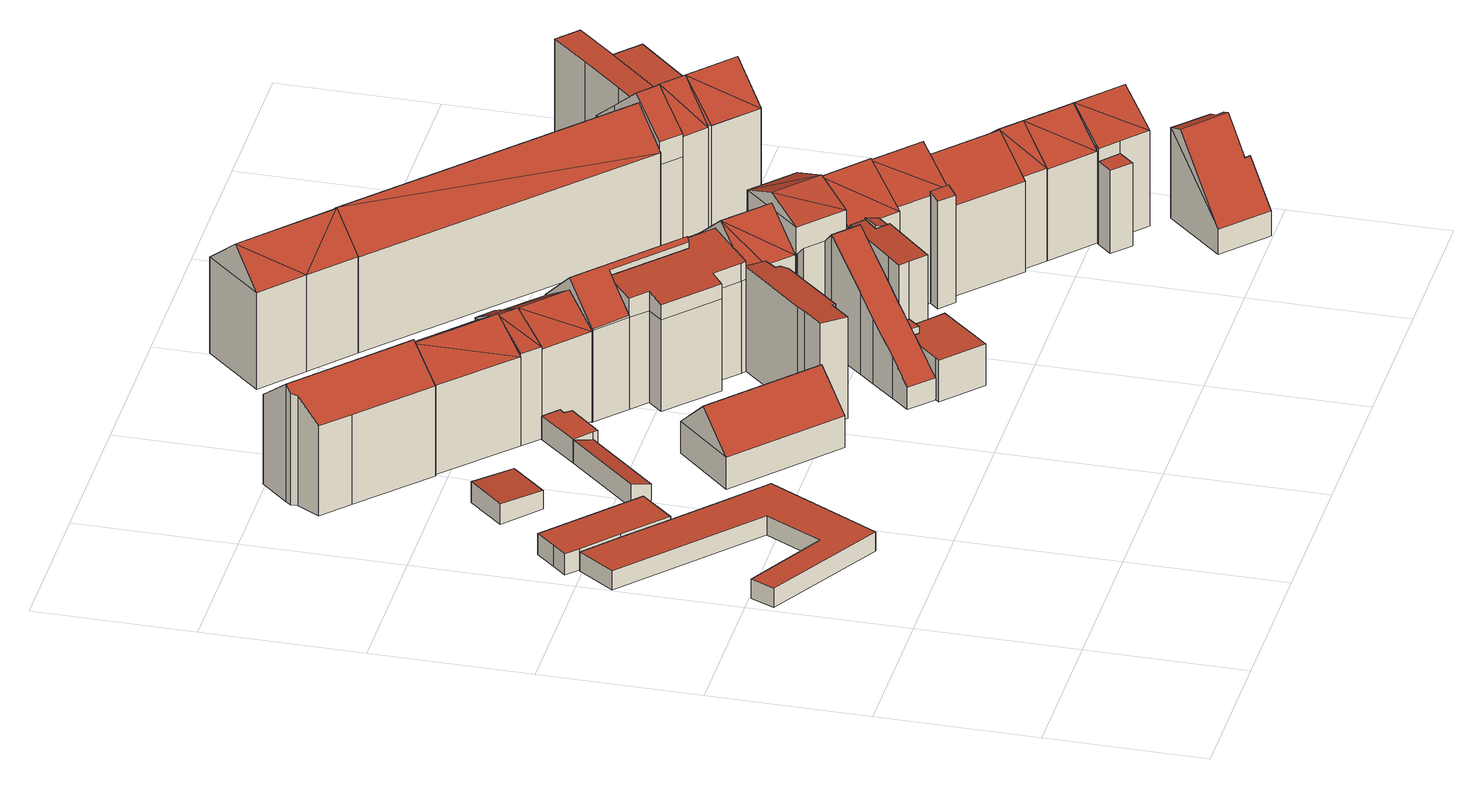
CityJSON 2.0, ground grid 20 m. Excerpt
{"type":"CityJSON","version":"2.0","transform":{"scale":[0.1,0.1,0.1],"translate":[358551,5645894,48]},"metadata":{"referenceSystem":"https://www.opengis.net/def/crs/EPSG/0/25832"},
"CityObjects":{
"building1":{"type":"Building","attributes":{"Gemeindeschluessel":"05315000","Geometrietyp2DReferenz":"3000","function":"31001_2460","roofType":"1000","measuredHeight":2.53},"geometry":[{"type":"Solid","lod":"2","boundaries":[[[[0,1,2,3]],[[4,5,1,0]],[[6,7,5,4]],[[8,9,7,6]],[[10,11,9,8]],[[12,13,11,10]],[[14,15,13,12]],[[16,17,15,14]],[[18,19,17,16]],[[20,21,19,18]],[[3,2,21,20]],[[18,16,14,12,10,8,6,4,0,3,20]],[[1,5,7,9,11,13,15,17,19,21,2]]]],"semantics":{"surfaces":[{"type":"WallSurface"},{"type":"RoofSurface"},{"type":"GroundSurface"}],"values":[[0,0,0,0,0,0,0,0,0,0,0,1,2]]}}]},
"building2":{"type":"Building","attributes":{"Gemeindeschluessel":"05315000","Geometrietyp2DReferenz":"3000","function":"31001_2460","roofType":"1000","measuredHeight":2.73},"geometry":[{"type":"Solid","lod":"2","boundaries":[[[[22,23,24,25]],[[26,27,23,22]],[[28,29,27,26]],[[30,31,29,28]],[[32,33,31,30]],[[34,35,33,32]],[[25,24,35,34]],[[32,30,28,26,22,25,34]],[[23,27,29,31,33,35,24]]]],"semantics":{"surfaces":[{"type":"WallSurface"},{"type":"RoofSurface"},{"type":"GroundSurface"}],"values":[[0,0,0,0,0,0,0,1,2]]}}]},
"building3":{"type":"Building","attributes":{"Gemeindeschluessel":"05315000","Geometrietyp2DReferenz":"3000","function":"31001_1310","roofType":"2100","measuredHeight":2.84},"geometry":[{"type":"Solid","lod":"2","boundaries":[[[[36,37,38,39]],[[40,41,37,36]],[[42,43,41,40]],[[39,38,43,42]],[[40,36,39,42]],[[37,41,43,38]]]],"semantics":{"surfaces":[{"type":"WallSurface"},{"type":"RoofSurface"},{"type":"GroundSurface"}],"values":[[0,0,0,0,1,2]]}}]},
"building4":{"type":"Building","attributes":{"Gemeindeschluessel":"05315000","Geometrietyp2DReferenz":"3000","function":"31001_2000","roofType":"2100","measuredHeight":3.15},"geometry":[{"type":"Solid","lod":"2","boundaries":[[[[44,45,46,47]],[[48,49,45,44]],[[50,51,49,48]],[[47,46,51,50]],[[48,44,47,50]],[[45,49,51,46]]]],"semantics":{"surfaces":[{"type":"WallSurface"},{"type":"RoofSurface"},{"type":"GroundSurface"}],"values":[[0,0,0,0,1,2]]}}]},
"building5":{"type":"Building","attributes":{"Gemeindeschluessel":"05315000","Geometrietyp2DReferenz":"3000","function":"31001_1100","roofType":"3100","measuredHeight":15.92},"address":[{"country":"Germany","locality":"Köln","thoroughfareNumber":"2b","thoroughfareName":"Ferdinandstr."}],"geometry":[{"type":"Solid","lod":"2","boundaries":[[[[52,53,54,55]],[[56,57,53,52]],[[58,59,57,56]],[[60,61,59,58]],[[62,63,61,60]],[[64,65,63,62]],[[66,67,65,64]],[[68,69,67,66]],[[70,71,69,68]],[[72,73,71,70]],[[55,54,73,72]],[[66,64,62,60,68]],[[58,56,52,55,72,70,68,60]],[[53,57,59,61,63,65,67,69,71,73,54]]]],"semantics":{"surfaces":[{"type":"WallSurface"},{"type":"RoofSurface"},{"type":"GroundSurface"}],"values":[[0,0,0,0,0,0,0,0,0,0,0,1,1,2]]}}]},
"building6":{"type":"Building","attributes":{"Gemeindeschluessel":"05315000","Geometrietyp2DReferenz":"3000","function":"31001_1000","roofType":"5000","measuredHeight":8.74},"address":[{"country":"Germany","locality":"Köln","thoroughfareNumber":"4b","thoroughfareName":"Ferdinandstr."}],"geometry":[{"type":"Solid","lod":"2","boundaries":[[[[74,75,76,77]],[[78,79,75,74]],[[80,81,79,78]],[[77,76,81,80]],[[82,83,77,80]],[[82,78,74]],[[74,83,82]],[[78,82,80]],[[77,83,74]],[[75,79,81,76]]]],"semantics":{"surfaces":[{"type":"WallSurface"},{"type":"RoofSurface"},{"type":"GroundSurface"}],"values":[[0,0,0,0,1,1,1,0,0,2]]}}]},
"building7":{"type":"Building","attributes":{"Gemeindeschluessel":"05315000","Geometrietyp2DReferenz":"3000","function":"31001_1000","roofType":"1000","measuredHeight":3.19},"geometry":[{"type":"Solid","lod":"2","boundaries":[[[[84,85,46,86]],[[87,88,85,84]],[[89,90,88,87]],[[91,92,90,89]],[[93,94,92,91]],[[95,45,94,93]],[[86,46,45,95]],[[93,91,89,87,84,86,95]],[[85,88,90,92,94,45,46]]]],"semantics":{"surfaces":[{"type":"WallSurface"},{"type":"RoofSurface"},{"type":"GroundSurface"}],"values":[[0,0,0,0,0,0,0,1,2]]}}]},
"building8":{"type":"Building","attributes":{"Gemeindeschluessel":"05315000","Geometrietyp2DReferenz":"3000","function":"31001_1100","roofType":"3100","measuredHeight":15.3},"address":[{"country":"Germany","locality":"Köln","thoroughfareNumber":"2","thoroughfareName":"Ferdinandstr."}],"geometry":[{"type":"Solid","lod":"2","boundaries":[[[[96,71,97,98]],[[99,67,71,96]],[[100,101,67,99]],[[102,103,101,100]],[[98,97,103,102]],[[102,100,99,104]],[[105,104,99]],[[104,105,98]],[[105,96,98]],[[104,98,102]],[[105,99,96]],[[71,67,101,103,97]]]],"semantics":{"surfaces":[{"type":"WallSurface"},{"type":"RoofSurface"},{"type":"GroundSurface"}],"values":[[0,0,0,0,0,1,1,1,1,0,0,2]]}}]},
"building9":{"type":"Building","attributes":{"Gemeindeschluessel":"05315000","Geometrietyp2DReferenz":"3000","function":"31001_1000","roofType":"3100","measuredHeight":15.26},"geometry":[{"type":"Solid","lod":"2","boundaries":[[[[106,107,103,108]],[[109,110,107,106]],[[111,97,110,109]],[[108,103,97,111]],[[106,112,109]],[[111,113,108]],[[112,106,108]],[[108,113,112]],[[109,112,113]],[[113,111,109]],[[107,110,97,103]]]],"semantics":{"surfaces":[{"type":"WallSurface"},{"type":"RoofSurface"},{"type":"GroundSurface"}],"values":[[0,0,0,0,0,0,1,1,1,1,2]]}}]},
"building10":{"type":"Building","attributes":{"Gemeindeschluessel":"05315000","Geometrietyp2DReferenz":"3000","function":"31001_1000","roofType":"5000","measuredHeight":15.45},"address":[{"country":"Germany","locality":"Köln","thoroughfareNumber":"4","thoroughfareName":"Ferdinandstr."}],"geometry":[{"type":"Solid","lod":"2","boundaries":[[[[114,115,85,116]],[[117,118,115,114]],[[119,120,118,117]],[[116,85,120,119]],[[121,117,114]],[[114,122,121]],[[119,121,122]],[[122,116,119]],[[117,121,119]],[[116,122,114]],[[115,118,120,85]]]],"semantics":{"surfaces":[{"type":"WallSurface"},{"type":"RoofSurface"},{"type":"GroundSurface"}],"values":[[0,0,0,0,1,1,1,1,0,0,2]]}}]},
"building11":{"type":"Building","attributes":{"Gemeindeschluessel":"05315000","Geometrietyp2DReferenz":"3000","function":"31001_1000","roofType":"2100","measuredHeight":14.16},"geometry":[{"type":"Solid","lod":"2","boundaries":[[[[123,124,125,126]],[[127,128,124,123]],[[129,130,128,127]],[[131,132,130,129]],[[133,134,132,131]],[[135,136,134,133]],[[137,138,136,135]],[[139,140,138,137]],[[141,142,140,139]],[[143,144,142,141]],[[145,146,144,143]],[[147,148,146,145]],[[126,125,148,147]],[[145,143,141,139,137,135,133,131,129,127,123,126,147]],[[124,128,130,132,134,136,138,140,142,144,146,148,125]]]],"semantics":{"surfaces":[{"type":"WallSurface"},{"type":"RoofSurface"},{"type":"GroundSurface"}],"values":[[0,0,0,0,0,0,0,0,0,0,0,0,0,1,2]]}}]},
"building12":{"type":"Building","attributes":{"Gemeindeschluessel":"05315000","Geometrietyp2DReferenz":"3000","function":"31001_1000","roofType":"1000","measuredHeight":5.7},"geometry":[{"type":"Solid","lod":"2","boundaries":[[[[149,150,151,152]],[[153,154,150,149]],[[155,156,154,153]],[[157,158,156,155]],[[159,160,158,157]],[[161,162,160,159]],[[163,164,162,161]],[[165,166,164,163]],[[152,151,166,165]],[[163,161,159,157,155,153,149,152,165]],[[150,154,156,158,160,162,164,166,151]]]],"semantics":{"surfaces":[{"type":"WallSurface"},{"type":"RoofSurface"},{"type":"GroundSurface"}],"values":[[0,0,0,0,0,0,0,0,0,1,2]]}}]},
"building13":{"type":"Building","attributes":{"Gemeindeschluessel":"05315000","Geometrietyp2DReferenz":"3000","function":"31001_1000","roofType":"3100","measuredHeight":15.91},"geometry":[{"type":"Solid","lod":"2","boundaries":[[[[167,168,169,170]],[[171,172,168,167]],[[173,174,172,171]],[[175,176,174,173]],[[177,178,176,175]],[[179,180,178,177]],[[181,182,180,179]],[[183,184,182,181]],[[185,186,184,183]],[[187,188,186,185]],[[189,190,188,187]],[[191,192,190,189]],[[193,194,192,191]],[[195,196,194,193]],[[197,198,196,195]],[[199,200,198,197]],[[170,169,200,199]],[[193,191,189,187,185,183,195]],[[181,179,177,175,173,171,167,170,199,197,195,183]],[[168,172,174,176,178,180,182,184,186,188,190,192,194,196,198,200,169]]]],"semantics":{"surfaces":[{"type":"WallSurface"},{"type":"RoofSurface"},{"type":"GroundSurface"}],"values":[[0,0,0,0,0,0,0,0,0,0,0,0,0,0,0,0,0,1,1,2]]}}]},
"building14":{"type":"Building","attributes":{"Gemeindeschluessel":"05315000","Geometrietyp2DReferenz":"3000","function":"31001_1000"},"address":[{"country":"Germany","locality":"Köln","thoroughfareNumber":"4a","thoroughfareName":"Ferdinandstr."}],"children":["building14-1","building14-2"]},
"building14-1":{"type":"BuildingPart","attributes":{"roofType":"5000","measuredHeight":17.2},"parents":["building14"],"geometry":[{"type":"Solid","lod":"2","boundaries":[[[[201,202,203,204]],[[205,206,202,201]],[[207,208,206,205]],[[209,210,208,207]],[[211,212,213,214,215,207]],[[212,211,216,217,218,219,220,221]],[[218,217,201,204]],[[217,216,205,201]],[[216,211,207,205]],[[215,209,207]],[[203,202,206,208,210,222,223]],[[223,224,204,203]],[[210,209,225,222]],[[222,225,224,223]],[[226,221,220,227]],[[225,226,227,224]],[[227,220,219]],[[204,224,227,219,218]],[[221,226,213,212]],[[209,215,214]],[[226,225,209,214,213]]]],"semantics":{"surfaces":[{"type":"WallSurface"},{"type":"RoofSurface"},{"type":"GroundSurface"},{"type":"ClosureSurface"}],"values":[[0,0,0,0,1,1,0,0,0,0,2,3,3,3,0,3,0,3,0,0,3]]}}]},
"building14-2":{"type":"BuildingPart","attributes":{"roofType":"5000","measuredHeight":16.23},"parents":["building14"],"geometry":[{"type":"Solid","lod":"2","boundaries":[[[[228,229,230,231]],[[232,233,229,228]],[[234,235,233,232]],[[236,237,235,234]],[[204,203,237,236]],[[238,239,210,209]],[[240,241,239,238]],[[242,243,241,240]],[[231,230,243,242]],[[244,245,213,226,227,219,246,247,248,249,250,251,252]],[[253,209,214,213,245]],[[253,238,209]],[[253,245,244,240,238]],[[252,251,231,242]],[[251,250,228,231]],[[250,249,232,228]],[[249,248,234,232]],[[248,247,236,234]],[[247,246,218,204,236]],[[244,252,242,240]],[[229,233,235,237,203,223,222,210,239,241,243,230]],[[223,203,204,224]],[[222,223,224,225]],[[210,222,225,209]],[[246,219,218]],[[218,219,227,224,204]],[[227,226,225,224]],[[226,213,214,209,225]]]],"semantics":{"surfaces":[{"type":"WallSurface"},{"type":"RoofSurface"},{"type":"GroundSurface"},{"type":"ClosureSurface"}],"values":[[0,0,0,0,0,0,0,0,0,1,1,0,0,0,0,0,0,0,0,0,2,3,3,3,0,3,3,3]]}}]},
"building15":{"type":"Building","attributes":{"Gemeindeschluessel":"05315000","Geometrietyp2DReferenz":"3000","function":"31001_1000"},"children":["building15-1","building15-2"]},
"building15-1":{"type":"BuildingPart","attributes":{"roofType":"1000","measuredHeight":6.55},"parents":["building15"],"geometry":[{"type":"Solid","lod":"2","boundaries":[[[[254,255,156,256]],[[257,258,255,254]],[[259,158,160,260]],[[256,156,158,259]],[[260,257,254,256,259]],[[255,258,160,158,156]],[[258,257,260,160]]]],"semantics":{"surfaces":[{"type":"WallSurface"},{"type":"RoofSurface"},{"type":"GroundSurface"},{"type":"ClosureSurface"}],"values":[[0,0,0,0,1,2,3]]}}]},
"building15-2":{"type":"BuildingPart","attributes":{"roofType":"2100","measuredHeight":14.79},"parents":["building15"],"geometry":[{"type":"Solid","lod":"2","boundaries":[[[[261,262,258,257,263]],[[264,265,262,261]],[[266,267,265,264]],[[268,269,267,266]],[[270,271,269,268]],[[272,162,271,270]],[[273,260,160,162,272]],[[272,270,268,266,264,261,263,273]],[[262,265,267,269,271,162,160,258]],[[260,273,263,257]],[[258,160,260,257]]]],"semantics":{"surfaces":[{"type":"WallSurface"},{"type":"RoofSurface"},{"type":"GroundSurface"},{"type":"ClosureSurface"}],"values":[[0,0,0,0,0,0,0,1,2,0,3]]}}]},
"building16":{"type":"Building","attributes":{"Gemeindeschluessel":"05315000","Geometrietyp2DReferenz":"3000","function":"31001_1000","roofType":"5000","measuredHeight":17.73},"address":[{"country":"Germany","locality":"Köln","thoroughfareNumber":"4c","thoroughfareName":"Ferdinandstr."}],"geometry":[{"type":"Solid","lod":"2","boundaries":[[[[274,275,132,276]],[[277,278,275,274]],[[279,280,278,277]],[[281,134,280,279]],[[276,132,134,281]],[[279,282,283]],[[281,279,283]],[[283,276,281]],[[282,277,274]],[[274,283,282]],[[276,283,274]],[[277,282,279]],[[275,278,280,134,132]]]],"semantics":{"surfaces":[{"type":"WallSurface"},{"type":"RoofSurface"},{"type":"GroundSurface"}],"values":[[0,0,0,0,0,1,1,1,1,1,0,0,2]]}}]},
"building17":{"type":"Building","attributes":{"Gemeindeschluessel":"05315000","Geometrietyp2DReferenz":"3000","function":"31001_1000","roofType":"5000","measuredHeight":17.47},"address":[{"country":"Germany","locality":"Köln","thoroughfareNumber":"7","thoroughfareName":"Ferdinandstr."}],"geometry":[{"type":"Solid","lod":"2","boundaries":[[[[284,285,286,287]],[[288,289,285,284]],[[290,291,289,288]],[[292,293,291,290]],[[287,286,293,292]],[[288,284,294,295]],[[292,290,295]],[[292,295,294]],[[294,287,292]],[[287,294,284]],[[288,295,290]],[[285,289,291,293,286]]]],"semantics":{"surfaces":[{"type":"WallSurface"},{"type":"RoofSurface"},{"type":"GroundSurface"}],"values":[[0,0,0,0,0,1,1,1,1,0,0,2]]}}]},
"building18":{"type":"Building","attributes":{"Gemeindeschluessel":"05315000","Geometrietyp2DReferenz":"3000","function":"31001_1000","roofType":"2100","measuredHeight":15.09},"geometry":[{"type":"Solid","lod":"2","boundaries":[[[[296,297,267,298]],[[299,271,297,296]],[[300,269,271,299]],[[298,267,269,300]],[[299,296,298,300]],[[297,271,269,267]]]],"semantics":{"surfaces":[{"type":"WallSurface"},{"type":"RoofSurface"},{"type":"GroundSurface"}],"values":[[0,0,0,0,1,2]]}}]},
"building19":{"type":"Building","attributes":{"Gemeindeschluessel":"05315000","Geometrietyp2DReferenz":"3000","function":"31001_1000","roofType":"3100","measuredHeight":18.81},"address":[{"country":"Germany","locality":"Köln","thoroughfareNumber":"4d","thoroughfareName":"Ferdinandstr."}],"geometry":[{"type":"Solid","lod":"2","boundaries":[[[[301,302,303,304]],[[305,306,302,301]],[[307,308,306,305]],[[304,303,308,307]],[[301,309,305]],[[307,310,304]],[[309,301,304]],[[304,310,309]],[[305,309,310]],[[310,307,305]],[[302,306,308,303]]]],"semantics":{"surfaces":[{"type":"WallSurface"},{"type":"RoofSurface"},{"type":"GroundSurface"}],"values":[[0,0,0,0,0,0,1,1,1,1,2]]}}]},
"building20":{"type":"Building","attributes":{"Gemeindeschluessel":"05315000","Geometrietyp2DReferenz":"3000","function":"31001_1000","roofType":"5000","measuredHeight":18.45},"address":[{"country":"Germany","locality":"Köln","thoroughfareNumber":"6","thoroughfareName":"Ferdinandstr."}],"geometry":[{"type":"Solid","lod":"2","boundaries":[[[[311,312,192,313]],[[314,315,312,311]],[[316,317,315,314]],[[318,319,317,316]],[[320,321,319,318]],[[322,323,321,320]],[[324,194,323,322]],[[313,192,194,324]],[[325,326,327,318]],[[328,324,322,320,318,327]],[[326,314,311]],[[327,326,311]],[[328,327,311,313]],[[328,313,324]],[[325,318,316]],[[326,325,316,314]],[[312,315,317,319,321,323,194,192]]]],"semantics":{"surfaces":[{"type":"WallSurface"},{"type":"RoofSurface"},{"type":"GroundSurface"}],"values":[[0,0,0,0,0,0,0,0,1,1,1,1,0,0,0,0,2]]}}]},
"building21":{"type":"Building","attributes":{"Gemeindeschluessel":"05315000","Geometrietyp2DReferenz":"3000","function":"31001_1000"},"address":[{"country":"Germany","locality":"Köln","thoroughfareNumber":"8","thoroughfareName":"Ferdinandstr."}],"children":["building21-1","building21-2"]},
"building21-1":{"type":"BuildingPart","attributes":{"roofType":"5000","measuredHeight":18.24},"parents":["building21"],"geometry":[{"type":"Solid","lod":"2","boundaries":[[[[329,315,317,330]],[[331,332,315,329]],[[333,334,332,331]],[[331,329,335,336]],[[333,336,335]],[[335,330,337,333]],[[330,335,329]],[[331,336,333]],[[338,317,315,332,334]],[[338,337,330,317]],[[334,333,337,338]]]],"semantics":{"surfaces":[{"type":"WallSurface"},{"type":"RoofSurface"},{"type":"GroundSurface"},{"type":"ClosureSurface"}],"values":[[0,0,0,1,1,1,0,0,2,0,3]]}}]},
"building21-2":{"type":"BuildingPart","attributes":{"roofType":"2100","measuredHeight":15.17},"parents":["building21"],"geometry":[{"type":"Solid","lod":"2","boundaries":[[[[339,340,341,342]],[[343,337,338,340,339]],[[344,345,334,333,346]],[[342,341,345,344]],[[346,343,339,342,344]],[[340,338,334,345,341]],[[337,343,346,333]],[[338,337,333,334]]]],"semantics":{"surfaces":[{"type":"WallSurface"},{"type":"RoofSurface"},{"type":"GroundSurface"},{"type":"ClosureSurface"}],"values":[[0,0,0,0,1,2,0,3]]}}]},
"building22":{"type":"Building","attributes":{"Gemeindeschluessel":"05315000","Geometrietyp2DReferenz":"3000","function":"31001_1000","roofType":"5000","measuredHeight":17.39},"address":[{"country":"Germany","locality":"Köln","thoroughfareNumber":"9","thoroughfareName":"Ferdinandstr."}],"geometry":[{"type":"Solid","lod":"2","boundaries":[[[[347,289,291,348]],[[349,350,289,347]],[[351,352,350,349]],[[348,291,352,351]],[[349,347,353,354]],[[351,354,353]],[[353,348,351]],[[349,354,351]],[[348,353,347]],[[289,350,352,291]]]],"semantics":{"surfaces":[{"type":"WallSurface"},{"type":"RoofSurface"},{"type":"GroundSurface"}],"values":[[0,0,0,0,1,1,1,0,0,2]]}}]},
"building23":{"type":"Building","attributes":{"Gemeindeschluessel":"05315000","Geometrietyp2DReferenz":"3000","function":"31001_1000","roofType":"5000","measuredHeight":16.45},"address":[{"country":"Germany","locality":"Köln","thoroughfareNumber":"10","thoroughfareName":"Ferdinandstr."},{"country":"Germany","locality":"Köln","thoroughfareNumber":"12","thoroughfareName":"Ferdinandstr."}],"geometry":[{"type":"Solid","lod":"2","boundaries":[[[[355,332,345,356]],[[357,358,332,355]],[[359,360,358,357]],[[356,345,360,359]],[[361,362,356,359]],[[361,357,355]],[[355,362,361]],[[357,361,359]],[[356,362,355]],[[332,358,360,345]]]],"semantics":{"surfaces":[{"type":"WallSurface"},{"type":"RoofSurface"},{"type":"GroundSurface"}],"values":[[0,0,0,0,1,1,1,0,0,2]]}}]},
"building24":{"type":"Building","attributes":{"Gemeindeschluessel":"05315000","Geometrietyp2DReferenz":"3000","function":"31001_1000","roofType":"1000","measuredHeight":11.17},"geometry":[{"type":"Solid","lod":"2","boundaries":[[[[363,364,365,366]],[[367,368,364,363]],[[369,370,368,367]],[[366,365,370,369]],[[367,363,366,369]],[[364,368,370,365]]]],"semantics":{"surfaces":[{"type":"WallSurface"},{"type":"RoofSurface"},{"type":"GroundSurface"}],"values":[[0,0,0,0,1,2]]}}]},
"building25":{"type":"Building","attributes":{"Gemeindeschluessel":"05315000","Geometrietyp2DReferenz":"3000","function":"31001_1000","roofType":"3100","measuredHeight":16.48},"geometry":[{"type":"Solid","lod":"2","boundaries":[[[[371,372,358,373]],[[374,375,372,371]],[[376,377,375,374]],[[373,358,377,376]],[[371,378,374]],[[376,379,373]],[[378,371,373]],[[373,379,378]],[[374,378,379]],[[379,376,374]],[[372,375,377,358]]]],"semantics":{"surfaces":[{"type":"WallSurface"},{"type":"RoofSurface"},{"type":"GroundSurface"}],"values":[[0,0,0,0,0,0,1,1,1,1,2]]}}]},
"building26":{"type":"Building","attributes":{"Gemeindeschluessel":"05315000","Geometrietyp2DReferenz":"3000","function":"31001_1000","roofType":"5000","measuredHeight":13.04},"geometry":[{"type":"Solid","lod":"2","boundaries":[[[[380,381,382,383]],[[384,385,381,380]],[[386,387,385,384]],[[388,389,387,386]],[[390,391,389,388]],[[392,393,391,390]],[[394,395,393,392]],[[383,382,395,394]],[[388,386,384,380,396,397]],[[397,396,383,394,392,390]],[[388,397,390]],[[383,396,380]],[[381,385,387,389,391,393,395,382]]]],"semantics":{"surfaces":[{"type":"WallSurface"},{"type":"RoofSurface"},{"type":"GroundSurface"}],"values":[[0,0,0,0,0,0,0,0,1,1,0,0,2]]}}]},
"building27":{"type":"Building","attributes":{"Gemeindeschluessel":"05315000","Geometrietyp2DReferenz":"3000","function":"31001_1000","roofType":"3100","measuredHeight":16.49},"geometry":[{"type":"Solid","lod":"2","boundaries":[[[[398,399,372,400]],[[401,402,399,398]],[[403,375,402,401]],[[400,372,375,403]],[[398,404,401]],[[403,378,400]],[[404,398,400]],[[400,378,404]],[[401,404,378]],[[378,403,401]],[[399,402,375,372]]]],"semantics":{"surfaces":[{"type":"WallSurface"},{"type":"RoofSurface"},{"type":"GroundSurface"}],"values":[[0,0,0,0,0,0,1,1,1,1,2]]}}]},
"building28":{"type":"Building","attributes":{"Gemeindeschluessel":"05315000","Geometrietyp2DReferenz":"3000","function":"31001_1000","roofType":"3100","measuredHeight":16.63},"address":[{"country":"Germany","locality":"Köln","thoroughfareNumber":"14","thoroughfareName":"Ferdinandstr."}],"geometry":[{"type":"Solid","lod":"2","boundaries":[[[[405,406,407,408]],[[409,368,406,405]],[[410,364,368,409]],[[411,402,364,410]],[[412,399,402,411]],[[408,407,399,412]],[[408,412,413]],[[414,413,412]],[[413,414,405]],[[415,410,409,405,414]],[[415,411,410]],[[415,414,412,411]],[[413,405,408]],[[406,368,364,402,399,407]]]],"semantics":{"surfaces":[{"type":"WallSurface"},{"type":"RoofSurface"},{"type":"GroundSurface"}],"values":[[0,0,0,0,0,0,1,1,1,1,0,0,0,2]]}}]},
"building29":{"type":"Building","attributes":{"Gemeindeschluessel":"05315000","Geometrietyp2DReferenz":"3000","function":"31001_1000"},"address":[{"country":"Germany","locality":"Köln","thoroughfareNumber":"15","thoroughfareName":"Ferdinandstr."}],"children":["building29-1","building29-2"]},
"building29-1":{"type":"BuildingPart","attributes":{"roofType":"3100","measuredHeight":18.37},"parents":["building29"],"geometry":[{"type":"Solid","lod":"2","boundaries":[[[[416,417,418,419]],[[420,421,422,423]],[[424,425,421,420]],[[426,427,425,424]],[[419,418,427,426]],[[428,429,430,431,432,419,426]],[[433,430,429,434,435]],[[436,435,434,420,423]],[[434,429,428,424,420]],[[432,416,419]],[[428,426,424]],[[417,422,421,425,427,418]],[[417,416,423,422]],[[435,436,433]],[[432,436,423,416]],[[433,436,432,431,430]]]],"semantics":{"surfaces":[{"type":"WallSurface"},{"type":"RoofSurface"},{"type":"GroundSurface"},{"type":"ClosureSurface"}],"values":[[0,0,0,0,0,1,1,0,0,0,0,2,3,0,3,3]]}}]},
"building29-2":{"type":"BuildingPart","attributes":{"roofType":"5000","measuredHeight":18.49},"parents":["building29"],"geometry":[{"type":"Solid","lod":"2","boundaries":[[[[436,423,422,437,438]],[[439,440,417,416,432]],[[441,442,440,439]],[[438,437,442,441]],[[441,439,432]],[[443,441,432]],[[432,431,444,443]],[[438,443,444]],[[444,433,436,438]],[[441,443,438]],[[422,417,440,442,437]],[[417,422,423,416]],[[423,436,432,416]],[[430,433,444,431]],[[433,430,431,432,436]]]],"semantics":{"surfaces":[{"type":"WallSurface"},{"type":"RoofSurface"},{"type":"GroundSurface"},{"type":"ClosureSurface"}],"values":[[0,0,0,0,1,1,1,1,1,0,2,3,3,0,3]]}}]},
"building30":{"type":"Building","attributes":{"Gemeindeschluessel":"05315000","Geometrietyp2DReferenz":"3000","function":"31001_1000","roofType":"5000","measuredHeight":18.34},"address":[{"country":"Germany","locality":"Köln","thoroughfareNumber":"17","thoroughfareName":"Ferdinandstr."}],"geometry":[{"type":"Solid","lod":"2","boundaries":[[[[445,446,447,448]],[[449,450,446,445]],[[451,452,450,449]],[[453,454,452,451]],[[455,456,454,453]],[[457,458,456,455]],[[459,460,458,457]],[[448,447,460,459]],[[448,459,443]],[[455,461,443]],[[455,443,459]],[[459,457,455]],[[461,453,451]],[[461,451,449]],[[461,449,445]],[[445,443,461]],[[448,443,445]],[[453,461,455]],[[446,450,452,454,456,458,460,447]]]],"semantics":{"surfaces":[{"type":"WallSurface"},{"type":"RoofSurface"},{"type":"GroundSurface"}],"values":[[0,0,0,0,0,0,0,0,1,1,1,1,1,1,1,1,0,0,2]]}}]},
"building31":{"type":"Building","attributes":{"Gemeindeschluessel":"05315000","Geometrietyp2DReferenz":"3000","function":"31001_1000","roofType":"1000","measuredHeight":13.46},"geometry":[{"type":"Solid","lod":"2","boundaries":[[[[462,450,452,463]],[[464,446,450,462]],[[465,466,446,464]],[[467,468,466,465]],[[469,470,468,467]],[[471,472,470,469]],[[463,452,472,471]],[[469,467,465,464,462,463,471]],[[450,446,466,468,470,472,452]]]],"semantics":{"surfaces":[{"type":"WallSurface"},{"type":"RoofSurface"},{"type":"GroundSurface"}],"values":[[0,0,0,0,0,0,0,1,2]]}}]},
"building32":{"type":"Building","attributes":{"Gemeindeschluessel":"05315000","Geometrietyp2DReferenz":"3000","function":"31001_1000","roofType":"1000","measuredHeight":13.41},"geometry":[{"type":"Solid","lod":"2","boundaries":[[[[473,474,475,476]],[[477,478,474,473]],[[479,480,478,477]],[[481,482,480,479]],[[467,483,482,481]],[[465,484,483,467]],[[476,475,484,465]],[[467,481,479,477,473,476,465]],[[474,478,480,482,483,484,475]]]],"semantics":{"surfaces":[{"type":"WallSurface"},{"type":"RoofSurface"},{"type":"GroundSurface"}],"values":[[0,0,0,0,0,0,0,1,2]]}}]}
},
"vertices":[
[23,398,30],[23,398,4],[9,368,4],[9,368,30],[125,341,30],[125,341,4],[163,413,30],[163,413,4],[3,558,30],[3,558,4],[35,604,30],[35,604,4],[78,566,30],[78,566,4],[129,519,30],[129,519,4],[180,473,30],[180,473,4],[234,425,30],[234,425,4],[158,283,30],[158,283,4],
[35,635,34],[35,635,6],[20,618,6],[20,618,34],[57,659,34],[57,659,6],[166,560,34],[166,560,6],[129,519,34],[129,519,6],[78,566,34],[78,566,6],[35,604,34],[35,604,6],
[109,716,35],[109,716,7],[154,676,7],[154,676,32],[149,760,35],[149,760,7],[194,720,32],[194,720,7],
[285,648,27],[285,648,5],[264,667,5],[264,667,36],[205,560,27],[205,560,5],[184,579,36],[184,579,5],
[80,924,128],[80,924,6],[114,893,6],[114,893,127],[97,953,154],[97,953,6],[96,961,157],[96,961,6],[102,968,165],[102,968,6],[134,1003,127],[134,1003,6],[263,886,126],[263,886,6],[267,883,125],[267,883,6],[232,848,165],[232,848,6],[200,816,129],[200,816,6],[198,814,127],[198,814,6],
[316,552,47],[316,552,4],[250,482,4],[250,482,47],[436,442,47],[436,442,4],[372,371,47],[372,371,4],[404,406,92],[283,517,92],
[306,714,37],[306,714,5],[264,667,37],[325,697,37],[325,697,5],[319,691,37],[319,691,5],[326,683,37],[326,683,5],[290,644,37],[290,644,5],[285,648,37],
[200,816,126],[285,734,6],[285,734,126],[267,883,126],[321,832,126],[321,832,6],[352,804,126],[352,804,6],[319,769,159],[233,849,159],
[372,786,130],[372,786,6],[352,804,130],[306,714,130],[306,714,6],[285,734,130],[339,750,158],[319,769,158],
[372,786,127],[372,786,5],[306,714,127],[423,738,127],[423,738,5],[358,667,127],[358,667,5],[390,702,159],[338,749,159],
[428,432,146],[428,432,5],[406,408,5],[406,408,146],[436,442,146],[436,442,5],[509,521,146],[509,521,5],[510,522,146],[510,522,5],[531,503,143],[531,503,5],[520,489,143],[520,489,5],[525,484,142],[525,484,5],[524,474,141],[524,474,5],[521,471,141],[521,471,5],[460,403,141],[460,403,5],[456,406,142],[456,406,5],[434,382,142],[434,382,5],
[492,292,65],[492,292,9],[487,287,9],[487,287,65],[513,315,65],[513,315,9],[530,334,65],[530,334,9],[541,323,65],[541,323,9],[554,338,65],[554,338,9],[573,321,65],[573,321,9],[591,305,65],[591,305,9],[536,243,65],[536,243,9],
[530,334,85],[530,334,8],[539,344,8],[539,344,97],[513,315,64],[513,315,8],[492,292,38],[492,292,8],[464,319,38],[464,319,8],[484,341,64],[484,341,8],[510,370,96],[510,370,8],[527,389,118],[527,389,8],[566,433,168],[566,433,8],[575,443,152],[575,443,8],[553,463,152],[553,463,8],[562,473,138],[562,473,8],[613,427,138],[613,427,8],[608,421,145],[608,421,8],[595,406,168],[595,406,8],[556,363,119],[556,363,8],[542,348,101],[542,348,8],
[359,666,128],[359,666,4],[396,632,4],[396,632,128],[358,667,128],[358,667,4],[423,738,128],[423,738,4],[543,627,128],[543,627,4],[390,701,176],[510,591,176],[517,599,166],[519,601,163],[543,627,129],[358,667,130],[359,666,130],[396,632,131],[417,655,160],[425,663,171],[506,588,171],[506,588,4],[425,663,4],[425,663,128],[506,588,128],[506,588,163],[425,663,163],
[475,552,128],[475,552,4],[504,525,4],[504,525,128],[461,538,128],[461,538,4],[400,595,128],[400,595,4],[416,613,128],[416,613,4],[577,596,128],[577,596,4],[510,522,128],[510,522,4],[509,521,128],[509,521,4],[510,522,153],[551,567,166],[396,632,154],[416,613,154],[400,595,148],[461,538,148],[475,552,152],[504,525,152],[509,521,152],[577,596,129],
[539,344,74],[539,344,9],[530,334,74],[542,348,74],[542,348,9],[541,323,74],[554,338,74],
[556,363,153],[556,363,9],[542,348,152],[608,421,157],[608,421,9],[624,407,157],[624,407,9],[609,391,156],[609,391,9],[624,378,156],[624,378,9],[573,321,152],[554,338,152],
[577,596,137],[577,596,5],[510,522,137],[629,548,137],[629,548,5],[561,475,137],[561,475,5],[531,503,137],[595,511,182],[543,559,182],
[404,1131,134],[404,1131,4],[339,1060,4],[339,1060,134],[508,1035,134],[508,1035,4],[444,965,134],[444,965,4],[391,1013,134],[391,1013,4],[369,1092,178],[473,997,178],
[639,394,152],[639,394,9],[624,407,160],[624,378,152],[609,391,160],
[680,501,174],[680,501,7],[629,548,7],[629,548,174],[613,427,174],[613,427,7],[561,474,174],[561,474,7],[646,464,196],[595,511,196],
[680,501,151],[680,501,8],[613,427,151],[732,453,151],[732,453,8],[665,380,151],[665,380,8],[660,375,151],[660,375,8],[639,394,151],[639,394,8],[624,407,151],[624,407,8],[608,421,151],[665,380,156],[701,419,192],[649,466,192],[613,427,156],
[732,453,153],[665,380,153],[786,404,153],[786,404,8],[718,331,153],[718,331,8],[701,420,190],[755,370,190],[699,348,153],[699,348,8],
[689,337,153],[689,337,8],[707,320,8],[707,320,153],[699,348,159],[716,329,158],[716,329,8],[718,331,159],
[508,1035,133],[444,965,133],[815,750,133],[815,750,4],[750,680,133],[750,680,4],[474,998,178],[781,713,178],
[786,404,130],[716,329,130],[862,334,130],[862,334,8],[792,258,130],[792,258,8],[829,297,172],[752,368,172],
[871,190,120],[871,190,8],[854,172,8],[854,172,120],[894,170,120],[894,170,8],[877,151,120],[877,151,8],
[887,311,133],[887,311,8],[862,334,133],[821,239,133],[821,239,8],[796,262,133],[796,262,8],[854,275,173],[829,298,173],
[944,122,132],[944,122,10],[878,50,10],[878,50,44],[984,84,132],[984,84,10],[977,76,136],[977,76,10],[985,69,136],[985,69,10],[955,37,97],[955,37,10],[961,32,97],[961,32,10],[932,0,44],[932,0,10],[930,107,140],[979,62,140],
[938,264,132],[938,264,8],[887,311,132],[873,192,132],[873,192,8],[821,239,132],[905,228,173],
[924,142,137],[924,142,8],[991,215,8],[991,215,137],[894,170,137],[871,190,137],[873,192,137],[938,264,137],[957,179,174],[905,227,174],[873,192,139],
[843,734,116],[843,734,5],[864,757,5],[864,757,116],[751,681,116],[751,681,5],[775,660,5],[775,660,116],[815,750,116],[815,750,5],[841,778,116],[841,778,5],[815,750,149],[784,717,189],[808,695,189],[834,724,155],[843,734,143],[797,684,175],[751,681,147],[775,660,147],[775,660,143],
[802,636,5],[802,636,143],[869,710,143],[869,710,5],[865,705,143],[865,705,5],[834,671,190],[808,695,190],
[865,705,145],[865,705,7],[802,636,7],[802,636,145],[888,684,145],[888,684,7],[895,678,145],[895,678,7],[919,656,145],[919,656,7],[854,586,145],[854,586,7],[803,632,145],[803,632,7],[804,633,145],[804,633,7],[888,622,190],
[888,684,142],[895,678,142],[865,705,142],[869,710,142],[869,710,7],[935,781,142],[935,781,7],[965,753,142],[965,753,7],[900,684,142],[900,684,7],
[864,757,142],[864,757,8],[843,734,8],[843,734,142],[911,808,142],[911,808,8],[953,854,142],[953,854,8],[979,830,142],[979,830,8],[935,781,8],[869,710,8]
]}
